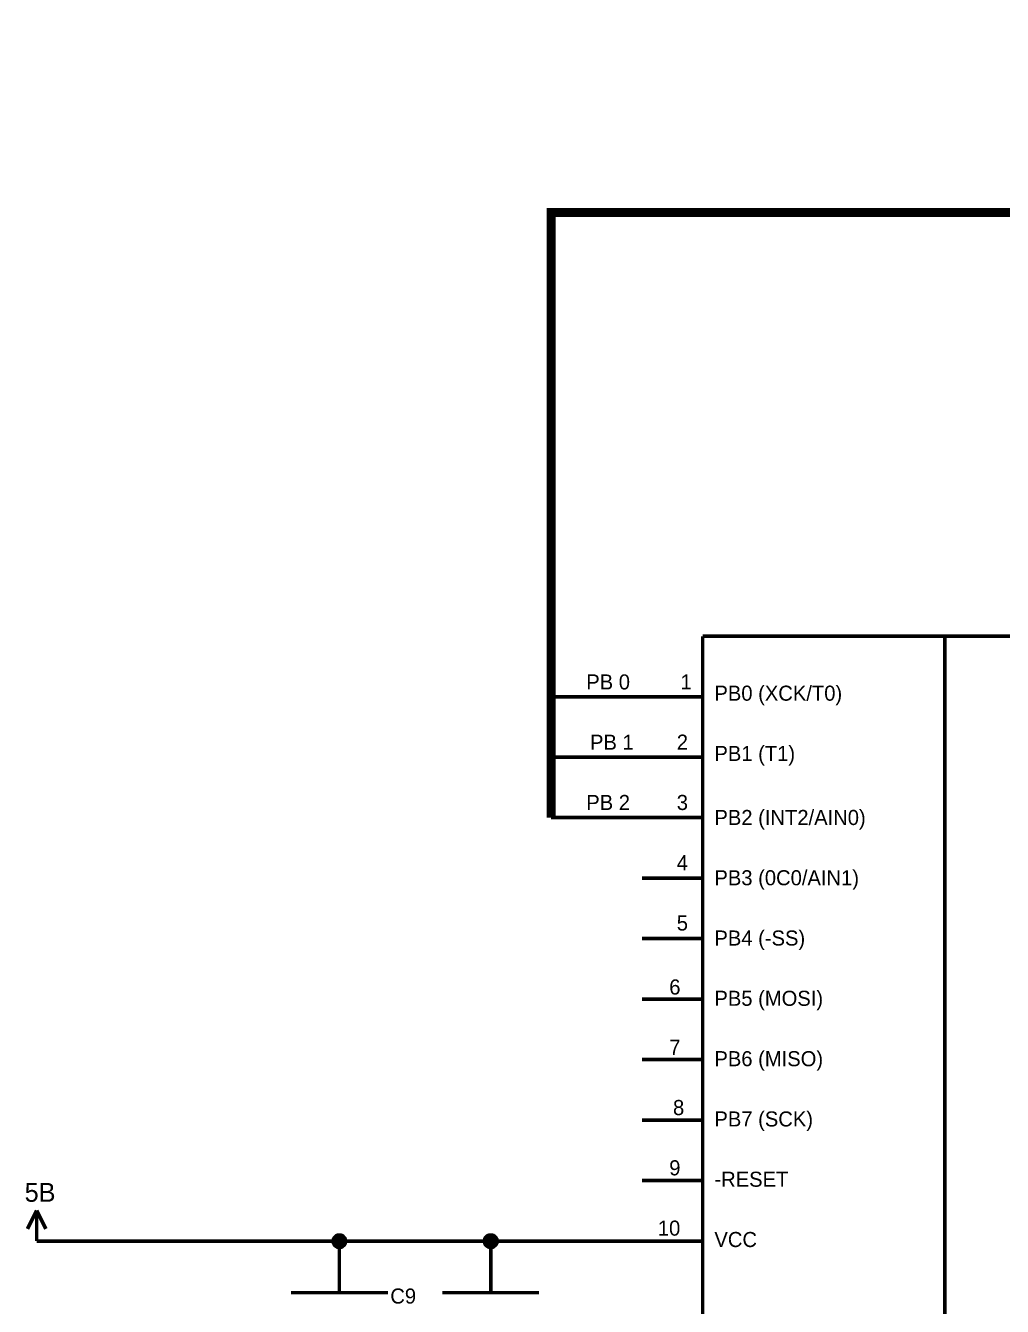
# Model space of a CAD drawing. Header units: millimetres. Extents: x 0 to 567, y 0 to 399.
# Drawn here: x 236.6 to 317.3, y 122.1 to 227.9 of the extents above; entities that cross this region are included whole.
import ezdxf

# ---------------------------------------------------------------- set-up
doc = ezdxf.new("R2010")
doc.units = ezdxf.units.MM
doc.layers.add('Sheet', color=255, linetype='Continuous')

msp = doc.modelspace()

# ---------------------------------------------------------------- linework, layer by layer
at = {"layer": 'Sheet'}
for points, const_width in [([(389.98, 372.49), (389.98, 212.48), (280, 212.48), (280, 162.5)], 0.749), ([(292.51, 62.49), (292.51, 177.48)], 0.3), ([(292.51, 177.48), (352.5, 177.48)], 0.3), ([(312.5, 177.48), (312.5, 62.49)], 0.3), ([(287.51, 172.48), (280, 172.48), (280, 172.48)], 0.3), ([(292.51, 172.48), (287.51, 172.48)], 0.3), ([(287.51, 167.48), (280, 167.48), (280, 167.48)], 0.3), ([(292.51, 167.48), (287.51, 167.48)], 0.3), ([(287.51, 162.5), (287.51, 162.5), (280, 162.5)], 0.3), ([(292.51, 162.5), (287.51, 162.5)], 0.3), ([(292.51, 157.5), (287.51, 157.5)], 0.3), ([(292.51, 152.5), (287.51, 152.5)], 0.3), ([(292.51, 147.5), (287.51, 147.5)], 0.3), ([(292.51, 142.5), (287.51, 142.5)], 0.3), ([(292.51, 137.5), (287.51, 137.5)], 0.3), ([(292.51, 132.5), (287.51, 132.5)], 0.3), ([(237.52, 130.03), (236.76, 128.51)], 0.3), ([(237.52, 130.03), (238.28, 128.51)], 0.3), ([(237.52, 127.5), (237.52, 130.03)], 0.3), ([(262.01, 127.5), (262.01, 127.52), (262.01, 127.56), (262.01, 127.58), (262.03, 127.6), (262.03, 127.62), (262.03, 127.65), (262.05, 127.67), (262.05, 127.69), (262.07, 127.71), (262.07, 127.73), (262.09, 127.75), (262.11, 127.77), (262.11, 127.79), (262.12, 127.81), (262.14, 127.83), (262.16, 127.85), (262.18, 127.87), (262.2, 127.89), (262.22, 127.91), (262.24, 127.91), (262.26, 127.93), (262.28, 127.95), (262.3, 127.95), (262.32, 127.97), (262.34, 127.97), (262.36, 127.98), (262.4, 127.98), (262.42, 127.98), (262.44, 128), (262.46, 128), (262.49, 128), (262.51, 128)], 0.3), ([(262.01, 127.5), (262.01, 127.52), (262.01, 127.56), (262.01, 127.58), (262.03, 127.6), (262.03, 127.62), (262.03, 127.65), (262.05, 127.67), (262.05, 127.69), (262.07, 127.71), (262.07, 127.73), (262.09, 127.75), (262.11, 127.77), (262.11, 127.79), (262.12, 127.81), (262.14, 127.83), (262.16, 127.85), (262.18, 127.87), (262.2, 127.89), (262.22, 127.91), (262.24, 127.91), (262.26, 127.93), (262.28, 127.95), (262.3, 127.95), (262.32, 127.97), (262.34, 127.97), (262.36, 127.98), (262.4, 127.98), (262.42, 127.98), (262.44, 128), (262.46, 128), (262.49, 128), (262.51, 128)], 0.3), ([(262.01, 127.5), (262.01, 127.52), (262.01, 127.56), (262.01, 127.58), (262.03, 127.6), (262.03, 127.62), (262.03, 127.65), (262.05, 127.67), (262.05, 127.69), (262.07, 127.71), (262.07, 127.73), (262.09, 127.75), (262.11, 127.77), (262.11, 127.79), (262.12, 127.81), (262.14, 127.83), (262.16, 127.85), (262.18, 127.87), (262.2, 127.89), (262.22, 127.91), (262.24, 127.91), (262.26, 127.93), (262.28, 127.95), (262.3, 127.95), (262.32, 127.97), (262.34, 127.97), (262.36, 127.98), (262.4, 127.98), (262.42, 127.98), (262.44, 128), (262.46, 128), (262.49, 128), (262.51, 128)], 0.3), ([(262.01, 127.5), (262.01, 127.52), (262.01, 127.56), (262.01, 127.58), (262.03, 127.6), (262.03, 127.62), (262.03, 127.65), (262.05, 127.67), (262.05, 127.69), (262.07, 127.71), (262.07, 127.73), (262.09, 127.75), (262.11, 127.77), (262.11, 127.79), (262.12, 127.81), (262.14, 127.83), (262.16, 127.85), (262.18, 127.87), (262.2, 127.89), (262.22, 127.91), (262.24, 127.91), (262.26, 127.93), (262.28, 127.95), (262.3, 127.95), (262.32, 127.97), (262.34, 127.97), (262.36, 127.98), (262.4, 127.98), (262.42, 127.98), (262.44, 128), (262.46, 128), (262.49, 128), (262.51, 128)], 0.0991), ([(262.01, 127.5), (262.01, 127.52), (262.01, 127.56), (262.01, 127.58), (262.03, 127.6), (262.03, 127.62), (262.03, 127.65), (262.05, 127.67), (262.05, 127.69), (262.07, 127.71), (262.07, 127.73), (262.09, 127.75), (262.11, 127.77), (262.11, 127.79), (262.12, 127.81), (262.14, 127.83), (262.16, 127.85), (262.18, 127.87), (262.2, 127.89), (262.22, 127.91), (262.24, 127.91), (262.26, 127.93), (262.28, 127.95), (262.3, 127.95), (262.32, 127.97), (262.34, 127.97), (262.36, 127.98), (262.4, 127.98), (262.42, 127.98), (262.44, 128), (262.46, 128), (262.49, 128), (262.51, 128)], 0.0991), ([(262.01, 127.5), (262.01, 127.52), (262.01, 127.56), (262.01, 127.58), (262.03, 127.6), (262.03, 127.62), (262.03, 127.65), (262.05, 127.67), (262.05, 127.69), (262.07, 127.71), (262.07, 127.73), (262.09, 127.75), (262.11, 127.77), (262.11, 127.79), (262.12, 127.81), (262.14, 127.83), (262.16, 127.85), (262.18, 127.87), (262.2, 127.89), (262.22, 127.91), (262.24, 127.91), (262.26, 127.93), (262.28, 127.95), (262.3, 127.95), (262.32, 127.97), (262.34, 127.97), (262.36, 127.98), (262.4, 127.98), (262.42, 127.98), (262.44, 128), (262.46, 128), (262.49, 128), (262.51, 128)], 0.0991), ([(262.51, 128), (262.51, 128)], 0.3), ([(262.51, 128), (262.53, 128), (262.57, 128), (262.59, 128), (262.61, 127.98), (262.63, 127.98), (262.67, 127.98), (262.69, 127.97), (262.71, 127.97), (262.73, 127.95), (262.75, 127.95), (262.77, 127.93), (262.79, 127.91), (262.81, 127.91), (262.83, 127.89), (262.84, 127.87), (262.86, 127.85), (262.88, 127.83), (262.9, 127.81), (262.92, 127.79), (262.92, 127.77), (262.94, 127.75), (262.96, 127.73), (262.96, 127.71), (262.98, 127.69), (262.98, 127.67), (263, 127.65), (263, 127.62), (263, 127.6), (263.02, 127.58), (263.02, 127.56), (263.02, 127.52), (263.02, 127.5)], 0.3), ([(262.51, 128), (262.51, 128)], 0.3), ([(262.51, 128), (262.53, 128), (262.57, 128), (262.59, 128), (262.61, 127.98), (262.63, 127.98), (262.67, 127.98), (262.69, 127.97), (262.71, 127.97), (262.73, 127.95), (262.75, 127.95), (262.77, 127.93), (262.79, 127.91), (262.81, 127.91), (262.83, 127.89), (262.84, 127.87), (262.86, 127.85), (262.88, 127.83), (262.9, 127.81), (262.92, 127.79), (262.92, 127.77), (262.94, 127.75), (262.96, 127.73), (262.96, 127.71), (262.98, 127.69), (262.98, 127.67), (263, 127.65), (263, 127.62), (263, 127.6), (263.02, 127.58), (263.02, 127.56), (263.02, 127.52), (263.02, 127.5)], 0.3), ([(262.51, 128), (262.51, 128)], 0.3), ([(262.51, 128), (262.53, 128), (262.57, 128), (262.59, 128), (262.61, 127.98), (262.63, 127.98), (262.67, 127.98), (262.69, 127.97), (262.71, 127.97), (262.73, 127.95), (262.75, 127.95), (262.77, 127.93), (262.79, 127.91), (262.81, 127.91), (262.83, 127.89), (262.84, 127.87), (262.86, 127.85), (262.88, 127.83), (262.9, 127.81), (262.92, 127.79), (262.92, 127.77), (262.94, 127.75), (262.96, 127.73), (262.96, 127.71), (262.98, 127.69), (262.98, 127.67), (263, 127.65), (263, 127.62), (263, 127.6), (263.02, 127.58), (263.02, 127.56), (263.02, 127.52), (263.02, 127.5)], 0.3), ([(262.51, 128), (262.51, 128)], 0.0991), ([(262.51, 128), (262.53, 128), (262.57, 128), (262.59, 128), (262.61, 127.98), (262.63, 127.98), (262.67, 127.98), (262.69, 127.97), (262.71, 127.97), (262.73, 127.95), (262.75, 127.95), (262.77, 127.93), (262.79, 127.91), (262.81, 127.91), (262.83, 127.89), (262.84, 127.87), (262.86, 127.85), (262.88, 127.83), (262.9, 127.81), (262.92, 127.79), (262.92, 127.77), (262.94, 127.75), (262.96, 127.73), (262.96, 127.71), (262.98, 127.69), (262.98, 127.67), (263, 127.65), (263, 127.62), (263, 127.6), (263.02, 127.58), (263.02, 127.56), (263.02, 127.52), (263.02, 127.5)], 0.0991), ([(262.51, 128), (262.51, 128)], 0.0991), ([(262.51, 128), (262.53, 128), (262.57, 128), (262.59, 128), (262.61, 127.98), (262.63, 127.98), (262.67, 127.98), (262.69, 127.97), (262.71, 127.97), (262.73, 127.95), (262.75, 127.95), (262.77, 127.93), (262.79, 127.91), (262.81, 127.91), (262.83, 127.89), (262.84, 127.87), (262.86, 127.85), (262.88, 127.83), (262.9, 127.81), (262.92, 127.79), (262.92, 127.77), (262.94, 127.75), (262.96, 127.73), (262.96, 127.71), (262.98, 127.69), (262.98, 127.67), (263, 127.65), (263, 127.62), (263, 127.6), (263.02, 127.58), (263.02, 127.56), (263.02, 127.52), (263.02, 127.5)], 0.0991), ([(262.51, 128), (262.51, 128)], 0.0991), ([(262.51, 128), (262.53, 128), (262.57, 128), (262.59, 128), (262.61, 127.98), (262.63, 127.98), (262.67, 127.98), (262.69, 127.97), (262.71, 127.97), (262.73, 127.95), (262.75, 127.95), (262.77, 127.93), (262.79, 127.91), (262.81, 127.91), (262.83, 127.89), (262.84, 127.87), (262.86, 127.85), (262.88, 127.83), (262.9, 127.81), (262.92, 127.79), (262.92, 127.77), (262.94, 127.75), (262.96, 127.73), (262.96, 127.71), (262.98, 127.69), (262.98, 127.67), (263, 127.65), (263, 127.62), (263, 127.6), (263.02, 127.58), (263.02, 127.56), (263.02, 127.52), (263.02, 127.5)], 0.0991), ([(274.5, 127.5), (274.5, 127.52), (274.5, 127.56), (274.5, 127.58), (274.52, 127.6), (274.52, 127.62), (274.52, 127.65), (274.53, 127.67), (274.53, 127.69), (274.55, 127.71), (274.55, 127.73), (274.57, 127.75), (274.59, 127.77), (274.59, 127.79), (274.61, 127.81), (274.63, 127.83), (274.65, 127.85), (274.67, 127.87), (274.69, 127.89), (274.71, 127.91), (274.73, 127.91), (274.75, 127.93), (274.77, 127.95), (274.79, 127.95), (274.81, 127.97), (274.83, 127.97), (274.85, 127.98), (274.88, 127.98), (274.9, 127.98), (274.92, 128), (274.94, 128), (274.98, 128), (275, 128)], 0.3), ([(274.5, 127.5), (274.5, 127.52), (274.5, 127.56), (274.5, 127.58), (274.52, 127.6), (274.52, 127.62), (274.52, 127.65), (274.53, 127.67), (274.53, 127.69), (274.55, 127.71), (274.55, 127.73), (274.57, 127.75), (274.59, 127.77), (274.59, 127.79), (274.61, 127.81), (274.63, 127.83), (274.65, 127.85), (274.67, 127.87), (274.69, 127.89), (274.71, 127.91), (274.73, 127.91), (274.75, 127.93), (274.77, 127.95), (274.79, 127.95), (274.81, 127.97), (274.83, 127.97), (274.85, 127.98), (274.88, 127.98), (274.9, 127.98), (274.92, 128), (274.94, 128), (274.98, 128), (275, 128)], 0.3), ([(274.5, 127.5), (274.5, 127.52), (274.5, 127.56), (274.5, 127.58), (274.52, 127.6), (274.52, 127.62), (274.52, 127.65), (274.53, 127.67), (274.53, 127.69), (274.55, 127.71), (274.55, 127.73), (274.57, 127.75), (274.59, 127.77), (274.59, 127.79), (274.61, 127.81), (274.63, 127.83), (274.65, 127.85), (274.67, 127.87), (274.69, 127.89), (274.71, 127.91), (274.73, 127.91), (274.75, 127.93), (274.77, 127.95), (274.79, 127.95), (274.81, 127.97), (274.83, 127.97), (274.85, 127.98), (274.88, 127.98), (274.9, 127.98), (274.92, 128), (274.94, 128), (274.98, 128), (275, 128)], 0.3), ([(274.5, 127.5), (274.5, 127.52), (274.5, 127.56), (274.5, 127.58), (274.52, 127.6), (274.52, 127.62), (274.52, 127.65), (274.53, 127.67), (274.53, 127.69), (274.55, 127.71), (274.55, 127.73), (274.57, 127.75), (274.59, 127.77), (274.59, 127.79), (274.61, 127.81), (274.63, 127.83), (274.65, 127.85), (274.67, 127.87), (274.69, 127.89), (274.71, 127.91), (274.73, 127.91), (274.75, 127.93), (274.77, 127.95), (274.79, 127.95), (274.81, 127.97), (274.83, 127.97), (274.85, 127.98), (274.88, 127.98), (274.9, 127.98), (274.92, 128), (274.94, 128), (274.98, 128), (275, 128)], 0.0991), ([(274.5, 127.5), (274.5, 127.52), (274.5, 127.56), (274.5, 127.58), (274.52, 127.6), (274.52, 127.62), (274.52, 127.65), (274.53, 127.67), (274.53, 127.69), (274.55, 127.71), (274.55, 127.73), (274.57, 127.75), (274.59, 127.77), (274.59, 127.79), (274.61, 127.81), (274.63, 127.83), (274.65, 127.85), (274.67, 127.87), (274.69, 127.89), (274.71, 127.91), (274.73, 127.91), (274.75, 127.93), (274.77, 127.95), (274.79, 127.95), (274.81, 127.97), (274.83, 127.97), (274.85, 127.98), (274.88, 127.98), (274.9, 127.98), (274.92, 128), (274.94, 128), (274.98, 128), (275, 128)], 0.0991), ([(274.5, 127.5), (274.5, 127.52), (274.5, 127.56), (274.5, 127.58), (274.52, 127.6), (274.52, 127.62), (274.52, 127.65), (274.53, 127.67), (274.53, 127.69), (274.55, 127.71), (274.55, 127.73), (274.57, 127.75), (274.59, 127.77), (274.59, 127.79), (274.61, 127.81), (274.63, 127.83), (274.65, 127.85), (274.67, 127.87), (274.69, 127.89), (274.71, 127.91), (274.73, 127.91), (274.75, 127.93), (274.77, 127.95), (274.79, 127.95), (274.81, 127.97), (274.83, 127.97), (274.85, 127.98), (274.88, 127.98), (274.9, 127.98), (274.92, 128), (274.94, 128), (274.98, 128), (275, 128)], 0.0991), ([(275, 128), (275, 128)], 0.3), ([(275, 128), (275.02, 128), (275.06, 128), (275.08, 128), (275.1, 127.98), (275.14, 127.98), (275.16, 127.98), (275.18, 127.97), (275.22, 127.97), (275.23, 127.95), (275.25, 127.95), (275.27, 127.93), (275.29, 127.91), (275.31, 127.91), (275.33, 127.89), (275.35, 127.87), (275.37, 127.85), (275.39, 127.83), (275.41, 127.81), (275.43, 127.79), (275.43, 127.77), (275.45, 127.75), (275.47, 127.73), (275.47, 127.71), (275.49, 127.69), (275.49, 127.67), (275.51, 127.65), (275.51, 127.62), (275.51, 127.6), (275.53, 127.58), (275.53, 127.56), (275.53, 127.52), (275.53, 127.5)], 0.3), ([(275, 128), (275, 128)], 0.3), ([(275, 128), (275.02, 128), (275.06, 128), (275.08, 128), (275.1, 127.98), (275.14, 127.98), (275.16, 127.98), (275.18, 127.97), (275.22, 127.97), (275.23, 127.95), (275.25, 127.95), (275.27, 127.93), (275.29, 127.91), (275.31, 127.91), (275.33, 127.89), (275.35, 127.87), (275.37, 127.85), (275.39, 127.83), (275.41, 127.81), (275.43, 127.79), (275.43, 127.77), (275.45, 127.75), (275.47, 127.73), (275.47, 127.71), (275.49, 127.69), (275.49, 127.67), (275.51, 127.65), (275.51, 127.62), (275.51, 127.6), (275.53, 127.58), (275.53, 127.56), (275.53, 127.52), (275.53, 127.5)], 0.3), ([(275, 128), (275, 128)], 0.3), ([(275, 128), (275.02, 128), (275.06, 128), (275.08, 128), (275.1, 127.98), (275.14, 127.98), (275.16, 127.98), (275.18, 127.97), (275.22, 127.97), (275.23, 127.95), (275.25, 127.95), (275.27, 127.93), (275.29, 127.91), (275.31, 127.91), (275.33, 127.89), (275.35, 127.87), (275.37, 127.85), (275.39, 127.83), (275.41, 127.81), (275.43, 127.79), (275.43, 127.77), (275.45, 127.75), (275.47, 127.73), (275.47, 127.71), (275.49, 127.69), (275.49, 127.67), (275.51, 127.65), (275.51, 127.62), (275.51, 127.6), (275.53, 127.58), (275.53, 127.56), (275.53, 127.52), (275.53, 127.5)], 0.3), ([(275, 128), (275, 128)], 0.0991), ([(275, 128), (275.02, 128), (275.06, 128), (275.08, 128), (275.1, 127.98), (275.14, 127.98), (275.16, 127.98), (275.18, 127.97), (275.22, 127.97), (275.23, 127.95), (275.25, 127.95), (275.27, 127.93), (275.29, 127.91), (275.31, 127.91), (275.33, 127.89), (275.35, 127.87), (275.37, 127.85), (275.39, 127.83), (275.41, 127.81), (275.43, 127.79), (275.43, 127.77), (275.45, 127.75), (275.47, 127.73), (275.47, 127.71), (275.49, 127.69), (275.49, 127.67), (275.51, 127.65), (275.51, 127.62), (275.51, 127.6), (275.53, 127.58), (275.53, 127.56), (275.53, 127.52), (275.53, 127.5)], 0.0991), ([(275, 128), (275, 128)], 0.0991), ([(275, 128), (275.02, 128), (275.06, 128), (275.08, 128), (275.1, 127.98), (275.14, 127.98), (275.16, 127.98), (275.18, 127.97), (275.22, 127.97), (275.23, 127.95), (275.25, 127.95), (275.27, 127.93), (275.29, 127.91), (275.31, 127.91), (275.33, 127.89), (275.35, 127.87), (275.37, 127.85), (275.39, 127.83), (275.41, 127.81), (275.43, 127.79), (275.43, 127.77), (275.45, 127.75), (275.47, 127.73), (275.47, 127.71), (275.49, 127.69), (275.49, 127.67), (275.51, 127.65), (275.51, 127.62), (275.51, 127.6), (275.53, 127.58), (275.53, 127.56), (275.53, 127.52), (275.53, 127.5)], 0.0991), ([(275, 128), (275, 128)], 0.0991), ([(275, 128), (275.02, 128), (275.06, 128), (275.08, 128), (275.1, 127.98), (275.14, 127.98), (275.16, 127.98), (275.18, 127.97), (275.22, 127.97), (275.23, 127.95), (275.25, 127.95), (275.27, 127.93), (275.29, 127.91), (275.31, 127.91), (275.33, 127.89), (275.35, 127.87), (275.37, 127.85), (275.39, 127.83), (275.41, 127.81), (275.43, 127.79), (275.43, 127.77), (275.45, 127.75), (275.47, 127.73), (275.47, 127.71), (275.49, 127.69), (275.49, 127.67), (275.51, 127.65), (275.51, 127.62), (275.51, 127.6), (275.53, 127.58), (275.53, 127.56), (275.53, 127.52), (275.53, 127.5)], 0.0991), ([(237.52, 127.5), (237.52, 127.5), (285, 127.5)], 0.3), ([(262.51, 126.99), (262.49, 126.99), (262.46, 126.99), (262.44, 126.99), (262.42, 127.01), (262.4, 127.01), (262.36, 127.01), (262.34, 127.03), (262.32, 127.03), (262.3, 127.03), (262.28, 127.05), (262.26, 127.07), (262.24, 127.07), (262.22, 127.09), (262.2, 127.11), (262.18, 127.13), (262.16, 127.13), (262.14, 127.15), (262.12, 127.17), (262.11, 127.19), (262.11, 127.21), (262.09, 127.23), (262.07, 127.25), (262.07, 127.26), (262.05, 127.3), (262.05, 127.32), (262.03, 127.34), (262.03, 127.36), (262.03, 127.4), (262.01, 127.42), (262.01, 127.44), (262.01, 127.48), (262.01, 127.5)], 0.3), ([(262.01, 127.5), (262.01, 127.5)], 0.3), ([(262.51, 126.99), (262.49, 126.99), (262.46, 126.99), (262.44, 126.99), (262.42, 127.01), (262.4, 127.01), (262.36, 127.01), (262.34, 127.03), (262.32, 127.03), (262.3, 127.03), (262.28, 127.05), (262.26, 127.07), (262.24, 127.07), (262.22, 127.09), (262.2, 127.11), (262.18, 127.13), (262.16, 127.13), (262.14, 127.15), (262.12, 127.17), (262.11, 127.19), (262.11, 127.21), (262.09, 127.23), (262.07, 127.25), (262.07, 127.26), (262.05, 127.3), (262.05, 127.32), (262.03, 127.34), (262.03, 127.36), (262.03, 127.4), (262.01, 127.42), (262.01, 127.44), (262.01, 127.48), (262.01, 127.5)], 0.3), ([(262.01, 127.5), (262.01, 127.5)], 0.3), ([(262.51, 126.99), (262.49, 126.99), (262.46, 126.99), (262.44, 126.99), (262.42, 127.01), (262.4, 127.01), (262.36, 127.01), (262.34, 127.03), (262.32, 127.03), (262.3, 127.03), (262.28, 127.05), (262.26, 127.07), (262.24, 127.07), (262.22, 127.09), (262.2, 127.11), (262.18, 127.13), (262.16, 127.13), (262.14, 127.15), (262.12, 127.17), (262.11, 127.19), (262.11, 127.21), (262.09, 127.23), (262.07, 127.25), (262.07, 127.26), (262.05, 127.3), (262.05, 127.32), (262.03, 127.34), (262.03, 127.36), (262.03, 127.4), (262.01, 127.42), (262.01, 127.44), (262.01, 127.48), (262.01, 127.5)], 0.3), ([(262.01, 127.5), (262.01, 127.5)], 0.3), ([(262.51, 126.99), (262.49, 126.99), (262.46, 126.99), (262.44, 126.99), (262.42, 127.01), (262.4, 127.01), (262.36, 127.01), (262.34, 127.03), (262.32, 127.03), (262.3, 127.03), (262.28, 127.05), (262.26, 127.07), (262.24, 127.07), (262.22, 127.09), (262.2, 127.11), (262.18, 127.13), (262.16, 127.13), (262.14, 127.15), (262.12, 127.17), (262.11, 127.19), (262.11, 127.21), (262.09, 127.23), (262.07, 127.25), (262.07, 127.26), (262.05, 127.3), (262.05, 127.32), (262.03, 127.34), (262.03, 127.36), (262.03, 127.4), (262.01, 127.42), (262.01, 127.44), (262.01, 127.48), (262.01, 127.5)], 0.0991), ([(262.01, 127.5), (262.01, 127.5)], 0.0991), ([(262.51, 126.99), (262.49, 126.99), (262.46, 126.99), (262.44, 126.99), (262.42, 127.01), (262.4, 127.01), (262.36, 127.01), (262.34, 127.03), (262.32, 127.03), (262.3, 127.03), (262.28, 127.05), (262.26, 127.07), (262.24, 127.07), (262.22, 127.09), (262.2, 127.11), (262.18, 127.13), (262.16, 127.13), (262.14, 127.15), (262.12, 127.17), (262.11, 127.19), (262.11, 127.21), (262.09, 127.23), (262.07, 127.25), (262.07, 127.26), (262.05, 127.3), (262.05, 127.32), (262.03, 127.34), (262.03, 127.36), (262.03, 127.4), (262.01, 127.42), (262.01, 127.44), (262.01, 127.48), (262.01, 127.5)], 0.0991), ([(262.01, 127.5), (262.01, 127.5)], 0.0991), ([(262.51, 126.99), (262.49, 126.99), (262.46, 126.99), (262.44, 126.99), (262.42, 127.01), (262.4, 127.01), (262.36, 127.01), (262.34, 127.03), (262.32, 127.03), (262.3, 127.03), (262.28, 127.05), (262.26, 127.07), (262.24, 127.07), (262.22, 127.09), (262.2, 127.11), (262.18, 127.13), (262.16, 127.13), (262.14, 127.15), (262.12, 127.17), (262.11, 127.19), (262.11, 127.21), (262.09, 127.23), (262.07, 127.25), (262.07, 127.26), (262.05, 127.3), (262.05, 127.32), (262.03, 127.34), (262.03, 127.36), (262.03, 127.4), (262.01, 127.42), (262.01, 127.44), (262.01, 127.48), (262.01, 127.5)], 0.0991), ([(262.01, 127.5), (262.01, 127.5)], 0.0991), ([(263.02, 127.5), (263.02, 127.48), (263.02, 127.44), (263.02, 127.42), (263, 127.4), (263, 127.36), (263, 127.34), (262.98, 127.32), (262.98, 127.3), (262.96, 127.26), (262.96, 127.25), (262.94, 127.23), (262.92, 127.21), (262.92, 127.19), (262.9, 127.17), (262.88, 127.15), (262.86, 127.13), (262.84, 127.13), (262.83, 127.11), (262.81, 127.09), (262.79, 127.07), (262.77, 127.07), (262.75, 127.05), (262.73, 127.03), (262.71, 127.03), (262.69, 127.03), (262.67, 127.01), (262.63, 127.01), (262.61, 127.01), (262.59, 126.99), (262.57, 126.99), (262.53, 126.99), (262.51, 126.99)], 0.3), ([(262.51, 123.24), (262.51, 127.5)], 0.3), ([(263.02, 127.5), (263.02, 127.48), (263.02, 127.44), (263.02, 127.42), (263, 127.4), (263, 127.36), (263, 127.34), (262.98, 127.32), (262.98, 127.3), (262.96, 127.26), (262.96, 127.25), (262.94, 127.23), (262.92, 127.21), (262.92, 127.19), (262.9, 127.17), (262.88, 127.15), (262.86, 127.13), (262.84, 127.13), (262.83, 127.11), (262.81, 127.09), (262.79, 127.07), (262.77, 127.07), (262.75, 127.05), (262.73, 127.03), (262.71, 127.03), (262.69, 127.03), (262.67, 127.01), (262.63, 127.01), (262.61, 127.01), (262.59, 126.99), (262.57, 126.99), (262.53, 126.99), (262.51, 126.99)], 0.3), ([(263.02, 127.5), (263.02, 127.48), (263.02, 127.44), (263.02, 127.42), (263, 127.4), (263, 127.36), (263, 127.34), (262.98, 127.32), (262.98, 127.3), (262.96, 127.26), (262.96, 127.25), (262.94, 127.23), (262.92, 127.21), (262.92, 127.19), (262.9, 127.17), (262.88, 127.15), (262.86, 127.13), (262.84, 127.13), (262.83, 127.11), (262.81, 127.09), (262.79, 127.07), (262.77, 127.07), (262.75, 127.05), (262.73, 127.03), (262.71, 127.03), (262.69, 127.03), (262.67, 127.01), (262.63, 127.01), (262.61, 127.01), (262.59, 126.99), (262.57, 126.99), (262.53, 126.99), (262.51, 126.99)], 0.3), ([(263.02, 127.5), (263.02, 127.48), (263.02, 127.44), (263.02, 127.42), (263, 127.4), (263, 127.36), (263, 127.34), (262.98, 127.32), (262.98, 127.3), (262.96, 127.26), (262.96, 127.25), (262.94, 127.23), (262.92, 127.21), (262.92, 127.19), (262.9, 127.17), (262.88, 127.15), (262.86, 127.13), (262.84, 127.13), (262.83, 127.11), (262.81, 127.09), (262.79, 127.07), (262.77, 127.07), (262.75, 127.05), (262.73, 127.03), (262.71, 127.03), (262.69, 127.03), (262.67, 127.01), (262.63, 127.01), (262.61, 127.01), (262.59, 126.99), (262.57, 126.99), (262.53, 126.99), (262.51, 126.99)], 0.0991), ([(263.02, 127.5), (263.02, 127.48), (263.02, 127.44), (263.02, 127.42), (263, 127.4), (263, 127.36), (263, 127.34), (262.98, 127.32), (262.98, 127.3), (262.96, 127.26), (262.96, 127.25), (262.94, 127.23), (262.92, 127.21), (262.92, 127.19), (262.9, 127.17), (262.88, 127.15), (262.86, 127.13), (262.84, 127.13), (262.83, 127.11), (262.81, 127.09), (262.79, 127.07), (262.77, 127.07), (262.75, 127.05), (262.73, 127.03), (262.71, 127.03), (262.69, 127.03), (262.67, 127.01), (262.63, 127.01), (262.61, 127.01), (262.59, 126.99), (262.57, 126.99), (262.53, 126.99), (262.51, 126.99)], 0.0991), ([(263.02, 127.5), (263.02, 127.48), (263.02, 127.44), (263.02, 127.42), (263, 127.4), (263, 127.36), (263, 127.34), (262.98, 127.32), (262.98, 127.3), (262.96, 127.26), (262.96, 127.25), (262.94, 127.23), (262.92, 127.21), (262.92, 127.19), (262.9, 127.17), (262.88, 127.15), (262.86, 127.13), (262.84, 127.13), (262.83, 127.11), (262.81, 127.09), (262.79, 127.07), (262.77, 127.07), (262.75, 127.05), (262.73, 127.03), (262.71, 127.03), (262.69, 127.03), (262.67, 127.01), (262.63, 127.01), (262.61, 127.01), (262.59, 126.99), (262.57, 126.99), (262.53, 126.99), (262.51, 126.99)], 0.0991), ([(263.02, 127.5), (263.02, 127.5), (263.02, 127.5), (263.02, 127.5), (263.02, 127.5), (263.02, 127.5), (263.02, 127.5), (263.02, 127.5), (263.02, 127.5), (263.02, 127.5), (263.02, 127.5), (263.02, 127.5), (263.02, 127.5), (263.02, 127.5), (263.02, 127.5), (263.02, 127.5), (263.02, 127.5), (263.02, 127.5), (263.02, 127.5), (263.02, 127.5), (263.02, 127.5), (263.02, 127.5), (263.02, 127.5), (263.02, 127.5), (263.02, 127.5), (263.02, 127.5), (263.02, 127.5), (263.02, 127.5), (263.02, 127.5), (263.02, 127.5), (263.02, 127.5), (263.02, 127.5), (263.02, 127.5)], 0.3), ([(263.02, 127.5), (263.02, 127.5)], 0.3), ([(263.02, 127.5), (263.02, 127.5), (263.02, 127.5), (263.02, 127.5), (263.02, 127.5), (263.02, 127.5), (263.02, 127.5), (263.02, 127.5), (263.02, 127.5), (263.02, 127.5), (263.02, 127.5), (263.02, 127.5), (263.02, 127.5), (263.02, 127.5), (263.02, 127.5), (263.02, 127.5), (263.02, 127.5), (263.02, 127.5), (263.02, 127.5), (263.02, 127.5), (263.02, 127.5), (263.02, 127.5), (263.02, 127.5), (263.02, 127.5), (263.02, 127.5), (263.02, 127.5), (263.02, 127.5), (263.02, 127.5), (263.02, 127.5), (263.02, 127.5), (263.02, 127.5), (263.02, 127.5), (263.02, 127.5)], 0.3), ([(263.02, 127.5), (263.02, 127.5)], 0.3), ([(263.02, 127.5), (263.02, 127.5), (263.02, 127.5), (263.02, 127.5), (263.02, 127.5), (263.02, 127.5), (263.02, 127.5), (263.02, 127.5), (263.02, 127.5), (263.02, 127.5), (263.02, 127.5), (263.02, 127.5), (263.02, 127.5), (263.02, 127.5), (263.02, 127.5), (263.02, 127.5), (263.02, 127.5), (263.02, 127.5), (263.02, 127.5), (263.02, 127.5), (263.02, 127.5), (263.02, 127.5), (263.02, 127.5), (263.02, 127.5), (263.02, 127.5), (263.02, 127.5), (263.02, 127.5), (263.02, 127.5), (263.02, 127.5), (263.02, 127.5), (263.02, 127.5), (263.02, 127.5), (263.02, 127.5)], 0.3), ([(263.02, 127.5), (263.02, 127.5)], 0.3), ([(263.02, 127.5), (263.02, 127.5), (263.02, 127.5), (263.02, 127.5), (263.02, 127.5), (263.02, 127.5), (263.02, 127.5), (263.02, 127.5), (263.02, 127.5), (263.02, 127.5), (263.02, 127.5), (263.02, 127.5), (263.02, 127.5), (263.02, 127.5), (263.02, 127.5), (263.02, 127.5), (263.02, 127.5), (263.02, 127.5), (263.02, 127.5), (263.02, 127.5), (263.02, 127.5), (263.02, 127.5), (263.02, 127.5), (263.02, 127.5), (263.02, 127.5), (263.02, 127.5), (263.02, 127.5), (263.02, 127.5), (263.02, 127.5), (263.02, 127.5), (263.02, 127.5), (263.02, 127.5), (263.02, 127.5)], 0.0991), ([(263.02, 127.5), (263.02, 127.5)], 0.0991), ([(263.02, 127.5), (263.02, 127.5), (263.02, 127.5), (263.02, 127.5), (263.02, 127.5), (263.02, 127.5), (263.02, 127.5), (263.02, 127.5), (263.02, 127.5), (263.02, 127.5), (263.02, 127.5), (263.02, 127.5), (263.02, 127.5), (263.02, 127.5), (263.02, 127.5), (263.02, 127.5), (263.02, 127.5), (263.02, 127.5), (263.02, 127.5), (263.02, 127.5), (263.02, 127.5), (263.02, 127.5), (263.02, 127.5), (263.02, 127.5), (263.02, 127.5), (263.02, 127.5), (263.02, 127.5), (263.02, 127.5), (263.02, 127.5), (263.02, 127.5), (263.02, 127.5), (263.02, 127.5), (263.02, 127.5)], 0.0991), ([(263.02, 127.5), (263.02, 127.5)], 0.0991), ([(263.02, 127.5), (263.02, 127.5), (263.02, 127.5), (263.02, 127.5), (263.02, 127.5), (263.02, 127.5), (263.02, 127.5), (263.02, 127.5), (263.02, 127.5), (263.02, 127.5), (263.02, 127.5), (263.02, 127.5), (263.02, 127.5), (263.02, 127.5), (263.02, 127.5), (263.02, 127.5), (263.02, 127.5), (263.02, 127.5), (263.02, 127.5), (263.02, 127.5), (263.02, 127.5), (263.02, 127.5), (263.02, 127.5), (263.02, 127.5), (263.02, 127.5), (263.02, 127.5), (263.02, 127.5), (263.02, 127.5), (263.02, 127.5), (263.02, 127.5), (263.02, 127.5), (263.02, 127.5), (263.02, 127.5)], 0.0991), ([(263.02, 127.5), (263.02, 127.5)], 0.0991), ([(275.02, 126.99), (275, 126.99), (274.96, 126.99), (274.94, 126.99), (274.92, 127.01), (274.88, 127.01), (274.87, 127.01), (274.85, 127.03), (274.81, 127.03), (274.79, 127.03), (274.77, 127.05), (274.75, 127.07), (274.73, 127.07), (274.71, 127.09), (274.69, 127.11), (274.67, 127.13), (274.65, 127.13), (274.63, 127.15), (274.61, 127.17), (274.59, 127.19), (274.59, 127.21), (274.57, 127.23), (274.55, 127.25), (274.55, 127.26), (274.53, 127.3), (274.53, 127.32), (274.52, 127.34), (274.52, 127.36), (274.52, 127.4), (274.5, 127.42), (274.5, 127.44), (274.5, 127.48), (274.5, 127.5)], 0.3), ([(274.5, 127.5), (274.5, 127.5)], 0.3), ([(275.02, 126.99), (275, 126.99), (274.96, 126.99), (274.94, 126.99), (274.92, 127.01), (274.88, 127.01), (274.87, 127.01), (274.85, 127.03), (274.81, 127.03), (274.79, 127.03), (274.77, 127.05), (274.75, 127.07), (274.73, 127.07), (274.71, 127.09), (274.69, 127.11), (274.67, 127.13), (274.65, 127.13), (274.63, 127.15), (274.61, 127.17), (274.59, 127.19), (274.59, 127.21), (274.57, 127.23), (274.55, 127.25), (274.55, 127.26), (274.53, 127.3), (274.53, 127.32), (274.52, 127.34), (274.52, 127.36), (274.52, 127.4), (274.5, 127.42), (274.5, 127.44), (274.5, 127.48), (274.5, 127.5)], 0.3), ([(274.5, 127.5), (274.5, 127.5)], 0.3), ([(275.02, 126.99), (275, 126.99), (274.96, 126.99), (274.94, 126.99), (274.92, 127.01), (274.88, 127.01), (274.87, 127.01), (274.85, 127.03), (274.81, 127.03), (274.79, 127.03), (274.77, 127.05), (274.75, 127.07), (274.73, 127.07), (274.71, 127.09), (274.69, 127.11), (274.67, 127.13), (274.65, 127.13), (274.63, 127.15), (274.61, 127.17), (274.59, 127.19), (274.59, 127.21), (274.57, 127.23), (274.55, 127.25), (274.55, 127.26), (274.53, 127.3), (274.53, 127.32), (274.52, 127.34), (274.52, 127.36), (274.52, 127.4), (274.5, 127.42), (274.5, 127.44), (274.5, 127.48), (274.5, 127.5)], 0.3), ([(274.5, 127.5), (274.5, 127.5)], 0.3), ([(275.02, 126.99), (275, 126.99), (274.96, 126.99), (274.94, 126.99), (274.92, 127.01), (274.88, 127.01), (274.87, 127.01), (274.85, 127.03), (274.81, 127.03), (274.79, 127.03), (274.77, 127.05), (274.75, 127.07), (274.73, 127.07), (274.71, 127.09), (274.69, 127.11), (274.67, 127.13), (274.65, 127.13), (274.63, 127.15), (274.61, 127.17), (274.59, 127.19), (274.59, 127.21), (274.57, 127.23), (274.55, 127.25), (274.55, 127.26), (274.53, 127.3), (274.53, 127.32), (274.52, 127.34), (274.52, 127.36), (274.52, 127.4), (274.5, 127.42), (274.5, 127.44), (274.5, 127.48), (274.5, 127.5)], 0.0991), ([(274.5, 127.5), (274.5, 127.5)], 0.0991), ([(275.02, 126.99), (275, 126.99), (274.96, 126.99), (274.94, 126.99), (274.92, 127.01), (274.88, 127.01), (274.87, 127.01), (274.85, 127.03), (274.81, 127.03), (274.79, 127.03), (274.77, 127.05), (274.75, 127.07), (274.73, 127.07), (274.71, 127.09), (274.69, 127.11), (274.67, 127.13), (274.65, 127.13), (274.63, 127.15), (274.61, 127.17), (274.59, 127.19), (274.59, 127.21), (274.57, 127.23), (274.55, 127.25), (274.55, 127.26), (274.53, 127.3), (274.53, 127.32), (274.52, 127.34), (274.52, 127.36), (274.52, 127.4), (274.5, 127.42), (274.5, 127.44), (274.5, 127.48), (274.5, 127.5)], 0.0991), ([(274.5, 127.5), (274.5, 127.5)], 0.0991), ([(275.02, 126.99), (275, 126.99), (274.96, 126.99), (274.94, 126.99), (274.92, 127.01), (274.88, 127.01), (274.87, 127.01), (274.85, 127.03), (274.81, 127.03), (274.79, 127.03), (274.77, 127.05), (274.75, 127.07), (274.73, 127.07), (274.71, 127.09), (274.69, 127.11), (274.67, 127.13), (274.65, 127.13), (274.63, 127.15), (274.61, 127.17), (274.59, 127.19), (274.59, 127.21), (274.57, 127.23), (274.55, 127.25), (274.55, 127.26), (274.53, 127.3), (274.53, 127.32), (274.52, 127.34), (274.52, 127.36), (274.52, 127.4), (274.5, 127.42), (274.5, 127.44), (274.5, 127.48), (274.5, 127.5)], 0.0991), ([(274.5, 127.5), (274.5, 127.5)], 0.0991), ([(275.53, 127.5), (275.53, 127.48), (275.53, 127.44), (275.53, 127.42), (275.51, 127.4), (275.51, 127.36), (275.51, 127.34), (275.49, 127.32), (275.49, 127.3), (275.47, 127.26), (275.47, 127.25), (275.45, 127.23), (275.43, 127.21), (275.43, 127.19), (275.41, 127.17), (275.39, 127.15), (275.37, 127.13), (275.35, 127.13), (275.33, 127.11), (275.31, 127.09), (275.29, 127.07), (275.27, 127.07), (275.25, 127.05), (275.23, 127.03), (275.22, 127.03), (275.2, 127.03), (275.18, 127.01), (275.14, 127.01), (275.12, 127.01), (275.1, 126.99), (275.08, 126.99), (275.04, 126.99), (275.02, 126.99)], 0.3), ([(275.02, 123.24), (275.02, 127.5)], 0.3), ([(275.53, 127.5), (275.53, 127.48), (275.53, 127.44), (275.53, 127.42), (275.51, 127.4), (275.51, 127.36), (275.51, 127.34), (275.49, 127.32), (275.49, 127.3), (275.47, 127.26), (275.47, 127.25), (275.45, 127.23), (275.43, 127.21), (275.43, 127.19), (275.41, 127.17), (275.39, 127.15), (275.37, 127.13), (275.35, 127.13), (275.33, 127.11), (275.31, 127.09), (275.29, 127.07), (275.27, 127.07), (275.25, 127.05), (275.23, 127.03), (275.22, 127.03), (275.2, 127.03), (275.18, 127.01), (275.14, 127.01), (275.12, 127.01), (275.1, 126.99), (275.08, 126.99), (275.04, 126.99), (275.02, 126.99)], 0.3), ([(275.53, 127.5), (275.53, 127.48), (275.53, 127.44), (275.53, 127.42), (275.51, 127.4), (275.51, 127.36), (275.51, 127.34), (275.49, 127.32), (275.49, 127.3), (275.47, 127.26), (275.47, 127.25), (275.45, 127.23), (275.43, 127.21), (275.43, 127.19), (275.41, 127.17), (275.39, 127.15), (275.37, 127.13), (275.35, 127.13), (275.33, 127.11), (275.31, 127.09), (275.29, 127.07), (275.27, 127.07), (275.25, 127.05), (275.23, 127.03), (275.22, 127.03), (275.2, 127.03), (275.18, 127.01), (275.14, 127.01), (275.12, 127.01), (275.1, 126.99), (275.08, 126.99), (275.04, 126.99), (275.02, 126.99)], 0.3), ([(275.53, 127.5), (275.53, 127.48), (275.53, 127.44), (275.53, 127.42), (275.51, 127.4), (275.51, 127.36), (275.51, 127.34), (275.49, 127.32), (275.49, 127.3), (275.47, 127.26), (275.47, 127.25), (275.45, 127.23), (275.43, 127.21), (275.43, 127.19), (275.41, 127.17), (275.39, 127.15), (275.37, 127.13), (275.35, 127.13), (275.33, 127.11), (275.31, 127.09), (275.29, 127.07), (275.27, 127.07), (275.25, 127.05), (275.23, 127.03), (275.22, 127.03), (275.2, 127.03), (275.18, 127.01), (275.14, 127.01), (275.12, 127.01), (275.1, 126.99), (275.08, 126.99), (275.04, 126.99), (275.02, 126.99)], 0.0991), ([(275.53, 127.5), (275.53, 127.48), (275.53, 127.44), (275.53, 127.42), (275.51, 127.4), (275.51, 127.36), (275.51, 127.34), (275.49, 127.32), (275.49, 127.3), (275.47, 127.26), (275.47, 127.25), (275.45, 127.23), (275.43, 127.21), (275.43, 127.19), (275.41, 127.17), (275.39, 127.15), (275.37, 127.13), (275.35, 127.13), (275.33, 127.11), (275.31, 127.09), (275.29, 127.07), (275.27, 127.07), (275.25, 127.05), (275.23, 127.03), (275.22, 127.03), (275.2, 127.03), (275.18, 127.01), (275.14, 127.01), (275.12, 127.01), (275.1, 126.99), (275.08, 126.99), (275.04, 126.99), (275.02, 126.99)], 0.0991), ([(275.53, 127.5), (275.53, 127.48), (275.53, 127.44), (275.53, 127.42), (275.51, 127.4), (275.51, 127.36), (275.51, 127.34), (275.49, 127.32), (275.49, 127.3), (275.47, 127.26), (275.47, 127.25), (275.45, 127.23), (275.43, 127.21), (275.43, 127.19), (275.41, 127.17), (275.39, 127.15), (275.37, 127.13), (275.35, 127.13), (275.33, 127.11), (275.31, 127.09), (275.29, 127.07), (275.27, 127.07), (275.25, 127.05), (275.23, 127.03), (275.22, 127.03), (275.2, 127.03), (275.18, 127.01), (275.14, 127.01), (275.12, 127.01), (275.1, 126.99), (275.08, 126.99), (275.04, 126.99), (275.02, 126.99)], 0.0991), ([(275.53, 127.5), (275.53, 127.5), (275.53, 127.5), (275.53, 127.5), (275.53, 127.5), (275.53, 127.5), (275.53, 127.5), (275.53, 127.5), (275.53, 127.5), (275.53, 127.5), (275.53, 127.5), (275.53, 127.5), (275.53, 127.5), (275.53, 127.5), (275.53, 127.5), (275.53, 127.5), (275.53, 127.5), (275.53, 127.5), (275.53, 127.5), (275.53, 127.5), (275.53, 127.5), (275.53, 127.5), (275.53, 127.5), (275.53, 127.5), (275.53, 127.5), (275.53, 127.5), (275.53, 127.5), (275.53, 127.5), (275.53, 127.5), (275.53, 127.5), (275.53, 127.5), (275.53, 127.5), (275.53, 127.5)], 0.3), ([(275.53, 127.5), (275.53, 127.5)], 0.3), ([(275.53, 127.5), (275.53, 127.5), (275.53, 127.5), (275.53, 127.5), (275.53, 127.5), (275.53, 127.5), (275.53, 127.5), (275.53, 127.5), (275.53, 127.5), (275.53, 127.5), (275.53, 127.5), (275.53, 127.5), (275.53, 127.5), (275.53, 127.5), (275.53, 127.5), (275.53, 127.5), (275.53, 127.5), (275.53, 127.5), (275.53, 127.5), (275.53, 127.5), (275.53, 127.5), (275.53, 127.5), (275.53, 127.5), (275.53, 127.5), (275.53, 127.5), (275.53, 127.5), (275.53, 127.5), (275.53, 127.5), (275.53, 127.5), (275.53, 127.5), (275.53, 127.5), (275.53, 127.5), (275.53, 127.5)], 0.3), ([(275.53, 127.5), (275.53, 127.5)], 0.3), ([(275.53, 127.5), (275.53, 127.5), (275.53, 127.5), (275.53, 127.5), (275.53, 127.5), (275.53, 127.5), (275.53, 127.5), (275.53, 127.5), (275.53, 127.5), (275.53, 127.5), (275.53, 127.5), (275.53, 127.5), (275.53, 127.5), (275.53, 127.5), (275.53, 127.5), (275.53, 127.5), (275.53, 127.5), (275.53, 127.5), (275.53, 127.5), (275.53, 127.5), (275.53, 127.5), (275.53, 127.5), (275.53, 127.5), (275.53, 127.5), (275.53, 127.5), (275.53, 127.5), (275.53, 127.5), (275.53, 127.5), (275.53, 127.5), (275.53, 127.5), (275.53, 127.5), (275.53, 127.5), (275.53, 127.5)], 0.3), ([(275.53, 127.5), (275.53, 127.5)], 0.3), ([(275.53, 127.5), (275.53, 127.5), (275.53, 127.5), (275.53, 127.5), (275.53, 127.5), (275.53, 127.5), (275.53, 127.5), (275.53, 127.5), (275.53, 127.5), (275.53, 127.5), (275.53, 127.5), (275.53, 127.5), (275.53, 127.5), (275.53, 127.5), (275.53, 127.5), (275.53, 127.5), (275.53, 127.5), (275.53, 127.5), (275.53, 127.5), (275.53, 127.5), (275.53, 127.5), (275.53, 127.5), (275.53, 127.5), (275.53, 127.5), (275.53, 127.5), (275.53, 127.5), (275.53, 127.5), (275.53, 127.5), (275.53, 127.5), (275.53, 127.5), (275.53, 127.5), (275.53, 127.5), (275.53, 127.5)], 0.0991), ([(275.53, 127.5), (275.53, 127.5)], 0.0991), ([(275.53, 127.5), (275.53, 127.5), (275.53, 127.5), (275.53, 127.5), (275.53, 127.5), (275.53, 127.5), (275.53, 127.5), (275.53, 127.5), (275.53, 127.5), (275.53, 127.5), (275.53, 127.5), (275.53, 127.5), (275.53, 127.5), (275.53, 127.5), (275.53, 127.5), (275.53, 127.5), (275.53, 127.5), (275.53, 127.5), (275.53, 127.5), (275.53, 127.5), (275.53, 127.5), (275.53, 127.5), (275.53, 127.5), (275.53, 127.5), (275.53, 127.5), (275.53, 127.5), (275.53, 127.5), (275.53, 127.5), (275.53, 127.5), (275.53, 127.5), (275.53, 127.5), (275.53, 127.5), (275.53, 127.5)], 0.0991), ([(275.53, 127.5), (275.53, 127.5)], 0.0991), ([(275.53, 127.5), (275.53, 127.5), (275.53, 127.5), (275.53, 127.5), (275.53, 127.5), (275.53, 127.5), (275.53, 127.5), (275.53, 127.5), (275.53, 127.5), (275.53, 127.5), (275.53, 127.5), (275.53, 127.5), (275.53, 127.5), (275.53, 127.5), (275.53, 127.5), (275.53, 127.5), (275.53, 127.5), (275.53, 127.5), (275.53, 127.5), (275.53, 127.5), (275.53, 127.5), (275.53, 127.5), (275.53, 127.5), (275.53, 127.5), (275.53, 127.5), (275.53, 127.5), (275.53, 127.5), (275.53, 127.5), (275.53, 127.5), (275.53, 127.5), (275.53, 127.5), (275.53, 127.5), (275.53, 127.5)], 0.0991), ([(275.53, 127.5), (275.53, 127.5)], 0.0991), ([(285, 127.5), (285, 127.5), (287.51, 127.5)], 0.3), ([(292.51, 127.5), (287.51, 127.5)], 0.3), ([(258.51, 123.24), (266.52, 123.24)], 0.3), ([(279.01, 123.24), (271.01, 123.24)], 0.3)]:
    msp.add_lwpolyline(points, dxfattribs=dict(at, const_width=const_width))
at = {"layer": 'Sheet', "const_width": 0.508}
for points in [[(262.25, 127.5, 1), (262.75, 127.5, 1)], [(274.75, 127.5, 1), (275.25, 127.5, 1)]]:
    msp.add_lwpolyline(points, format="xyb", close=True, dxfattribs=at)

# ---------------------------------------------------------------- texts
at = {"layer": 'Sheet'}
for s, height, p in [('PB 0', 1.245, (282.9, 173.08)), ('1', 1.25, (290.68, 173.08)), ('PB0 (XCK/T0)', 1.2452, (293.48, 172.15)), ('PB 1', 1.245, (283.21, 168.1)), ('2', 1.25, (290.37, 168.1)), ('PB1 (T1)', 1.245, (293.48, 167.17)), ('PB 2', 1.245, (282.9, 163.12)), ('3', 1.25, (290.37, 163.12)), ('PB2 (INT2/AIN0)', 1.2452, (293.48, 161.88)), ('4', 1.25, (290.37, 158.14)), ('PB3 (0C0/AIN1)', 1.2452, (293.48, 156.9)), ('5', 1.25, (290.37, 153.16)), ('PB4 (-SS)', 1.245, (293.48, 151.92)), ('6', 1.25, (289.75, 147.87)), ('PB5 (MOSI)', 1.245, (293.48, 146.94)), ('7', 1.25, (289.75, 142.89)), ('PB6 (MISO)', 1.245, (293.48, 141.95)), ('8', 1.25, (290.06, 137.91)), ('PB7 (SCK)', 1.245, (293.48, 136.97)), ('9', 1.25, (289.75, 132.93)), ('5В', 1.557, (236.53, 130.75)), ('-RESET', 1.245, (293.48, 131.99)), ('10', 1.245, (288.81, 127.95)), ('VCC', 1.245, (293.48, 127.01)), ('C9', 1.245, (266.72, 122.34))]:
    msp.add_text(s, height=height, dxfattribs=at).set_placement(p)

doc.saveas('drawing.dxf')
